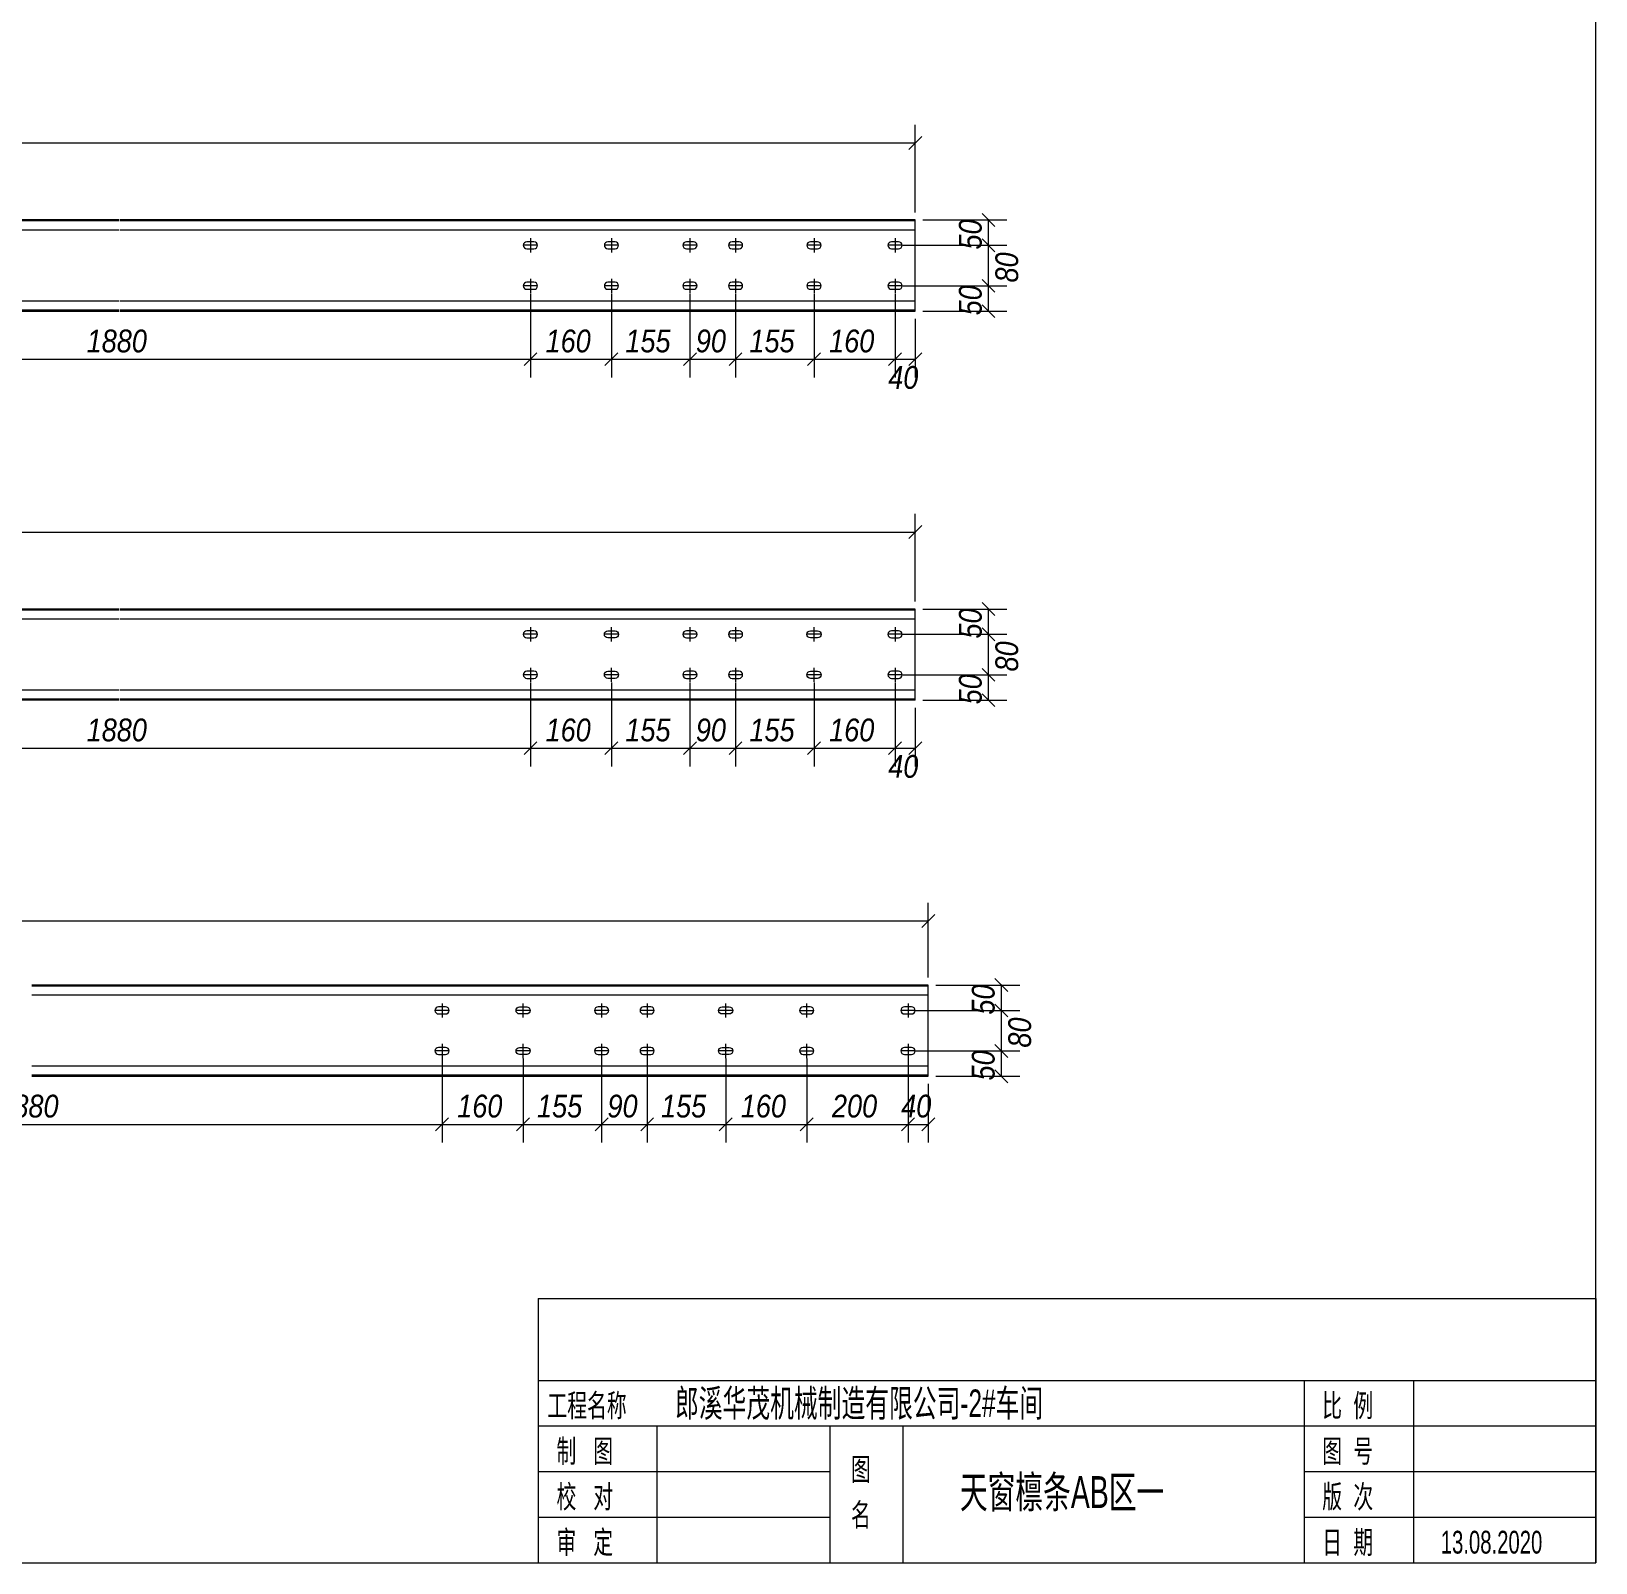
# Model space of a CAD drawing. Extents: x 857 to 4439, y -1249 to 4637.
# Drawn here: x 1241 to 1447, y 690.2 to 891.8 of the extents above; entities that cross this region are included whole.
import ezdxf

# ---------------------------------------------------------------- set-up
doc = ezdxf.new("R2010")
doc.units = 0
doc.header["$LTSCALE"] = 1000
doc.header["$MEASUREMENT"] = 0
doc.linetypes.add('XKITLINE00', pattern=[0])
doc.linetypes.add('XKITLINE02', pattern=[4, 2, -2])
for name, color, linetype, lineweight in [('Bolt', 7, 'Continuous', 0), ('DrawingSheet', 5, 'Continuous', 0), ('OtherObjectType', 1, 'Continuous', 0), ('Part', 2, 'Continuous', 0), ('Z-DIMENSIONS', 1, 'Continuous', 0)]:
    doc.layers.add(name, color=color, linetype=linetype, lineweight=lineweight)
doc.styles.add('Arial Italic', font='ariali.ttf')
doc.styles.add('宋体', font='arial.ttf')

# ---------------------------------------------------------------- blocks, each defined once
blk = doc.blocks.new('天窗檩条AB区一')
at = {"layer": 'Bolt', "color": 3, "linetype": 'XKITLINE00', "lineweight": 0}
for p, q in [((448.77, 179.37), (448.77, 177.5)), ((459.43, 179.37), (459.43, 177.5)), ((469.77, 179.37), (469.77, 177.5)), ((475.77, 179.37), (475.77, 177.5)), ((486.1, 179.37), (486.1, 177.5)), ((496.77, 179.37), (496.77, 177.5)), ((447.87, 178.61), (447.83, 178.44)), ((447.83, 178.44), (447.83, 178.44)), ((447.83, 178.44), (447.87, 178.26)), ((449.7, 178.44), (447.83, 178.44)), ((447.97, 178.77), (447.87, 178.61)), ((447.87, 178.26), (447.97, 178.11)), ((448.12, 178.87), (447.97, 178.77)), ((447.97, 178.11), (448.12, 178.01)), ((448.3, 178.9), (448.12, 178.87)), ((448.12, 178.01), (448.3, 177.97)), ((449.23, 178.9), (448.3, 178.9)), ((448.3, 177.97), (449.23, 177.97)), ((449.41, 178.87), (449.23, 178.9)), ((449.23, 177.97), (449.41, 178.01)), ((449.56, 178.77), (449.41, 178.87)), ((449.41, 178.01), (449.56, 178.11)), ((449.66, 178.61), (449.56, 178.77)), ((449.56, 178.11), (449.66, 178.26)), ((449.7, 178.44), (449.66, 178.61)), ((449.66, 178.26), (449.7, 178.44)), ((449.7, 178.44), (449.7, 178.44)), ((458.53, 178.61), (458.5, 178.44)), ((458.5, 178.44), (458.5, 178.44)), ((458.5, 178.44), (458.53, 178.26)), ((460.37, 178.44), (458.5, 178.44)), ((458.64, 178.77), (458.53, 178.61)), ((458.53, 178.26), (458.64, 178.11)), ((458.79, 178.87), (458.64, 178.77)), ((458.64, 178.11), (458.79, 178.01)), ((458.97, 178.9), (458.79, 178.87)), ((458.79, 178.01), (458.97, 177.97)), ((459.9, 178.9), (458.97, 178.9)), ((458.97, 177.97), (459.9, 177.97)), ((460.08, 178.87), (459.9, 178.9)), ((459.9, 177.97), (460.08, 178.01)), ((460.23, 178.77), (460.08, 178.87)), ((460.08, 178.01), (460.23, 178.11)), ((460.33, 178.61), (460.23, 178.77)), ((460.23, 178.11), (460.33, 178.26)), ((460.37, 178.44), (460.33, 178.61)), ((460.33, 178.26), (460.37, 178.44)), ((460.37, 178.44), (460.37, 178.44)), ((468.87, 178.61), (468.83, 178.44)), ((468.83, 178.44), (468.83, 178.44)), ((468.83, 178.44), (468.87, 178.26)), ((470.7, 178.44), (468.83, 178.44)), ((468.97, 178.77), (468.87, 178.61)), ((468.87, 178.26), (468.97, 178.11)), ((469.12, 178.87), (468.97, 178.77)), ((468.97, 178.11), (469.12, 178.01)), ((469.3, 178.9), (469.12, 178.87)), ((469.12, 178.01), (469.3, 177.97)), ((470.23, 178.9), (469.3, 178.9)), ((469.3, 177.97), (470.23, 177.97)), ((470.41, 178.87), (470.23, 178.9)), ((470.23, 177.97), (470.41, 178.01)), ((470.56, 178.77), (470.41, 178.87)), ((470.41, 178.01), (470.56, 178.11)), ((470.66, 178.61), (470.56, 178.77)), ((470.56, 178.11), (470.66, 178.26)), ((470.7, 178.44), (470.66, 178.61)), ((470.66, 178.26), (470.7, 178.44)), ((470.7, 178.44), (470.7, 178.44)), ((474.87, 178.61), (474.83, 178.44)), ((474.83, 178.44), (474.83, 178.44)), ((474.83, 178.44), (474.87, 178.26)), ((476.7, 178.44), (474.83, 178.44)), ((474.97, 178.77), (474.87, 178.61)), ((474.87, 178.26), (474.97, 178.11)), ((475.12, 178.87), (474.97, 178.77)), ((474.97, 178.11), (475.12, 178.01)), ((475.3, 178.9), (475.12, 178.87)), ((475.12, 178.01), (475.3, 177.97)), ((476.23, 178.9), (475.3, 178.9)), ((475.3, 177.97), (476.23, 177.97)), ((476.41, 178.87), (476.23, 178.9)), ((476.23, 177.97), (476.41, 178.01)), ((476.56, 178.77), (476.41, 178.87)), ((476.41, 178.01), (476.56, 178.11)), ((476.66, 178.61), (476.56, 178.77)), ((476.56, 178.11), (476.66, 178.26)), ((476.7, 178.44), (476.66, 178.61)), ((476.66, 178.26), (476.7, 178.44)), ((476.7, 178.44), (476.7, 178.44)), ((485.2, 178.61), (485.17, 178.44)), ((485.17, 178.44), (485.17, 178.44)), ((485.17, 178.44), (485.2, 178.26)), ((487.03, 178.44), (485.17, 178.44)), ((485.3, 178.77), (485.2, 178.61)), ((485.2, 178.26), (485.3, 178.11)), ((485.45, 178.87), (485.3, 178.77)), ((485.3, 178.11), (485.45, 178.01)), ((485.63, 178.9), (485.45, 178.87)), ((485.45, 178.01), (485.63, 177.97)), ((486.57, 178.9), (485.63, 178.9)), ((485.63, 177.97), (486.57, 177.97)), ((486.74, 178.87), (486.57, 178.9)), ((486.57, 177.97), (486.74, 178.01)), ((486.9, 178.77), (486.74, 178.87)), ((486.74, 178.01), (486.9, 178.11)), ((487, 178.61), (486.9, 178.77)), ((486.9, 178.11), (487, 178.26)), ((487.03, 178.44), (487, 178.61)), ((487, 178.26), (487.03, 178.44)), ((487.03, 178.44), (487.03, 178.44)), ((495.87, 178.61), (495.83, 178.44)), ((495.83, 178.44), (495.83, 178.44)), ((495.83, 178.44), (495.87, 178.26)), ((497.7, 178.44), (495.83, 178.44)), ((495.97, 178.77), (495.87, 178.61)), ((495.87, 178.26), (495.97, 178.11)), ((496.12, 178.87), (495.97, 178.77)), ((495.97, 178.11), (496.12, 178.01)), ((496.3, 178.9), (496.12, 178.87)), ((496.12, 178.01), (496.3, 177.97)), ((497.23, 178.9), (496.3, 178.9)), ((496.3, 177.97), (497.23, 177.97)), ((497.41, 178.87), (497.23, 178.9)), ((497.23, 177.97), (497.41, 178.01)), ((497.56, 178.77), (497.41, 178.87)), ((497.41, 178.01), (497.56, 178.11)), ((497.66, 178.61), (497.56, 178.77)), ((497.56, 178.11), (497.66, 178.26)), ((497.7, 178.44), (497.66, 178.61)), ((497.66, 178.26), (497.7, 178.44)), ((497.7, 178.44), (497.7, 178.44)), ((447.87, 173.28), (447.83, 173.1)), ((447.83, 173.1), (447.83, 173.1)), ((447.83, 173.1), (447.87, 172.92)), ((449.7, 173.1), (447.83, 173.1)), ((447.97, 173.43), (447.87, 173.28)), ((448.12, 173.53), (447.97, 173.43)), ((448.3, 173.57), (448.12, 173.53)), ((449.23, 173.57), (448.3, 173.57)), ((448.77, 174.04), (448.77, 172.17)), ((449.41, 173.53), (449.23, 173.57)), ((449.56, 173.43), (449.41, 173.53)), ((449.66, 173.28), (449.56, 173.43)), ((449.7, 173.1), (449.66, 173.28)), ((449.66, 172.92), (449.7, 173.1)), ((449.7, 173.1), (449.7, 173.1)), ((458.53, 173.28), (458.5, 173.1)), ((458.5, 173.1), (458.5, 173.1)), ((458.5, 173.1), (458.53, 172.92)), ((460.37, 173.1), (458.5, 173.1)), ((458.64, 173.43), (458.53, 173.28)), ((458.79, 173.53), (458.64, 173.43)), ((458.97, 173.57), (458.79, 173.53)), ((459.9, 173.57), (458.97, 173.57)), ((459.43, 174.04), (459.43, 172.17)), ((460.08, 173.53), (459.9, 173.57)), ((460.23, 173.43), (460.08, 173.53)), ((460.33, 173.28), (460.23, 173.43)), ((460.37, 173.1), (460.33, 173.28)), ((460.33, 172.92), (460.37, 173.1)), ((460.37, 173.1), (460.37, 173.1)), ((468.87, 173.28), (468.83, 173.1)), ((468.83, 173.1), (468.83, 173.1)), ((468.83, 173.1), (468.87, 172.92)), ((470.7, 173.1), (468.83, 173.1)), ((468.97, 173.43), (468.87, 173.28)), ((469.12, 173.53), (468.97, 173.43)), ((469.3, 173.57), (469.12, 173.53)), ((470.23, 173.57), (469.3, 173.57)), ((469.77, 174.04), (469.77, 172.17)), ((470.41, 173.53), (470.23, 173.57)), ((470.56, 173.43), (470.41, 173.53)), ((470.66, 173.28), (470.56, 173.43)), ((470.7, 173.1), (470.66, 173.28)), ((470.66, 172.92), (470.7, 173.1)), ((470.7, 173.1), (470.7, 173.1)), ((474.87, 173.28), (474.83, 173.1)), ((474.83, 173.1), (474.83, 173.1)), ((474.83, 173.1), (474.87, 172.92)), ((476.7, 173.1), (474.83, 173.1)), ((474.97, 173.43), (474.87, 173.28)), ((475.12, 173.53), (474.97, 173.43)), ((475.3, 173.57), (475.12, 173.53)), ((476.23, 173.57), (475.3, 173.57)), ((475.77, 174.04), (475.77, 172.17)), ((476.41, 173.53), (476.23, 173.57)), ((476.56, 173.43), (476.41, 173.53)), ((476.66, 173.28), (476.56, 173.43)), ((476.7, 173.1), (476.66, 173.28)), ((476.66, 172.92), (476.7, 173.1)), ((476.7, 173.1), (476.7, 173.1)), ((485.2, 173.28), (485.17, 173.1)), ((485.17, 173.1), (485.17, 173.1)), ((485.17, 173.1), (485.2, 172.92)), ((487.03, 173.1), (485.17, 173.1)), ((485.3, 173.43), (485.2, 173.28)), ((485.45, 173.53), (485.3, 173.43)), ((485.63, 173.57), (485.45, 173.53)), ((486.57, 173.57), (485.63, 173.57)), ((486.1, 174.04), (486.1, 172.17)), ((486.74, 173.53), (486.57, 173.57)), ((486.9, 173.43), (486.74, 173.53)), ((487, 173.28), (486.9, 173.43)), ((487.03, 173.1), (487, 173.28)), ((487, 172.92), (487.03, 173.1)), ((487.03, 173.1), (487.03, 173.1)), ((495.87, 173.28), (495.83, 173.1)), ((495.83, 173.1), (495.83, 173.1)), ((495.83, 173.1), (495.87, 172.92)), ((497.7, 173.1), (495.83, 173.1)), ((495.97, 173.43), (495.87, 173.28)), ((496.12, 173.53), (495.97, 173.43)), ((496.3, 173.57), (496.12, 173.53)), ((497.23, 173.57), (496.3, 173.57)), ((496.77, 174.04), (496.77, 172.17)), ((497.41, 173.53), (497.23, 173.57)), ((497.56, 173.43), (497.41, 173.53)), ((497.66, 173.28), (497.56, 173.43)), ((497.7, 173.1), (497.66, 173.28)), ((497.66, 172.92), (497.7, 173.1)), ((497.7, 173.1), (497.7, 173.1)), ((447.87, 172.92), (447.97, 172.77)), ((447.97, 172.77), (448.12, 172.67)), ((448.12, 172.67), (448.3, 172.64)), ((448.3, 172.64), (449.23, 172.64)), ((449.23, 172.64), (449.41, 172.67)), ((449.41, 172.67), (449.56, 172.77)), ((449.56, 172.77), (449.66, 172.92)), ((458.53, 172.92), (458.64, 172.77)), ((458.64, 172.77), (458.79, 172.67)), ((458.79, 172.67), (458.97, 172.64)), ((458.97, 172.64), (459.9, 172.64)), ((459.9, 172.64), (460.08, 172.67)), ((460.08, 172.67), (460.23, 172.77)), ((460.23, 172.77), (460.33, 172.92)), ((468.87, 172.92), (468.97, 172.77)), ((468.97, 172.77), (469.12, 172.67)), ((469.12, 172.67), (469.3, 172.64)), ((469.3, 172.64), (470.23, 172.64)), ((470.23, 172.64), (470.41, 172.67)), ((470.41, 172.67), (470.56, 172.77)), ((470.56, 172.77), (470.66, 172.92)), ((474.87, 172.92), (474.97, 172.77)), ((474.97, 172.77), (475.12, 172.67)), ((475.12, 172.67), (475.3, 172.64)), ((475.3, 172.64), (476.23, 172.64)), ((476.23, 172.64), (476.41, 172.67)), ((476.41, 172.67), (476.56, 172.77)), ((476.56, 172.77), (476.66, 172.92)), ((485.2, 172.92), (485.3, 172.77)), ((485.3, 172.77), (485.45, 172.67)), ((485.45, 172.67), (485.63, 172.64)), ((485.63, 172.64), (486.57, 172.64)), ((486.57, 172.64), (486.74, 172.67)), ((486.74, 172.67), (486.9, 172.77)), ((486.9, 172.77), (487, 172.92)), ((495.87, 172.92), (495.97, 172.77)), ((495.97, 172.77), (496.12, 172.67)), ((496.12, 172.67), (496.3, 172.64)), ((496.3, 172.64), (497.23, 172.64)), ((497.23, 172.64), (497.41, 172.67)), ((497.41, 172.67), (497.56, 172.77)), ((497.56, 172.77), (497.66, 172.92)), ((448.3, 127.69), (448.12, 127.65)), ((449.23, 127.69), (448.3, 127.69)), ((448.77, 128.15), (448.77, 126.29)), ((449.41, 127.65), (449.23, 127.69)), ((458.79, 127.65), (458.97, 127.69)), ((458.97, 127.69), (459.9, 127.69)), ((459.43, 126.29), (459.43, 128.15)), ((459.9, 127.69), (460.08, 127.65)), ((469.3, 127.69), (469.12, 127.65)), ((470.23, 127.69), (469.3, 127.69)), ((469.77, 128.15), (469.77, 126.29)), ((470.41, 127.65), (470.23, 127.69)), ((475.3, 127.69), (475.12, 127.65)), ((476.23, 127.69), (475.3, 127.69)), ((475.77, 128.15), (475.77, 126.29)), ((476.41, 127.65), (476.23, 127.69)), ((485.45, 127.65), (485.63, 127.69)), ((485.63, 127.69), (486.57, 127.69)), ((486.1, 126.29), (486.1, 128.15)), ((486.57, 127.69), (486.74, 127.65)), ((496.3, 127.69), (496.12, 127.65)), ((497.23, 127.69), (496.3, 127.69)), ((496.77, 128.15), (496.77, 126.29)), ((497.41, 127.65), (497.23, 127.69)), ((447.87, 127.4), (447.83, 127.22)), ((447.83, 127.22), (447.83, 127.22)), ((447.83, 127.22), (447.87, 127.04)), ((449.7, 127.22), (447.83, 127.22)), ((447.97, 127.55), (447.87, 127.4)), ((447.87, 127.04), (447.97, 126.89)), ((448.12, 127.65), (447.97, 127.55)), ((447.97, 126.89), (448.12, 126.79)), ((448.12, 126.79), (448.3, 126.75)), ((448.3, 126.75), (449.23, 126.75)), ((449.23, 126.75), (449.41, 126.79)), ((449.56, 127.55), (449.41, 127.65)), ((449.41, 126.79), (449.56, 126.89)), ((449.66, 127.4), (449.56, 127.55)), ((449.56, 126.89), (449.66, 127.04)), ((449.7, 127.22), (449.66, 127.4)), ((449.66, 127.04), (449.7, 127.22)), ((449.7, 127.22), (449.7, 127.22)), ((458.5, 127.22), (458.53, 127.4)), ((458.53, 127.04), (458.5, 127.22)), ((458.5, 127.22), (458.5, 127.22)), ((460.37, 127.22), (458.5, 127.22)), ((458.53, 127.4), (458.64, 127.55)), ((458.64, 126.89), (458.53, 127.04)), ((458.64, 127.55), (458.79, 127.65)), ((458.79, 126.79), (458.64, 126.89)), ((458.97, 126.75), (458.79, 126.79)), ((459.9, 126.75), (458.97, 126.75)), ((460.08, 126.79), (459.9, 126.75)), ((460.08, 127.65), (460.23, 127.55)), ((460.23, 126.89), (460.08, 126.79)), ((460.23, 127.55), (460.33, 127.4)), ((460.33, 127.04), (460.23, 126.89)), ((460.33, 127.4), (460.37, 127.22)), ((460.37, 127.22), (460.33, 127.04)), ((460.37, 127.22), (460.37, 127.22)), ((468.87, 127.4), (468.83, 127.22)), ((468.83, 127.22), (468.83, 127.22)), ((468.83, 127.22), (468.87, 127.04)), ((470.7, 127.22), (468.83, 127.22)), ((468.97, 127.55), (468.87, 127.4)), ((468.87, 127.04), (468.97, 126.89)), ((469.12, 127.65), (468.97, 127.55)), ((468.97, 126.89), (469.12, 126.79)), ((469.12, 126.79), (469.3, 126.75)), ((469.3, 126.75), (470.23, 126.75)), ((470.23, 126.75), (470.41, 126.79)), ((470.56, 127.55), (470.41, 127.65)), ((470.41, 126.79), (470.56, 126.89)), ((470.66, 127.4), (470.56, 127.55)), ((470.56, 126.89), (470.66, 127.04)), ((470.7, 127.22), (470.66, 127.4)), ((470.66, 127.04), (470.7, 127.22)), ((470.7, 127.22), (470.7, 127.22)), ((474.87, 127.4), (474.83, 127.22)), ((474.83, 127.22), (474.83, 127.22)), ((474.83, 127.22), (474.87, 127.04)), ((476.7, 127.22), (474.83, 127.22)), ((474.97, 127.55), (474.87, 127.4)), ((474.87, 127.04), (474.97, 126.89)), ((475.12, 127.65), (474.97, 127.55)), ((474.97, 126.89), (475.12, 126.79)), ((475.12, 126.79), (475.3, 126.75)), ((475.3, 126.75), (476.23, 126.75)), ((476.23, 126.75), (476.41, 126.79)), ((476.56, 127.55), (476.41, 127.65)), ((476.41, 126.79), (476.56, 126.89)), ((476.66, 127.4), (476.56, 127.55)), ((476.56, 126.89), (476.66, 127.04)), ((476.7, 127.22), (476.66, 127.4)), ((476.66, 127.04), (476.7, 127.22)), ((476.7, 127.22), (476.7, 127.22)), ((485.17, 127.22), (485.2, 127.4)), ((485.2, 127.04), (485.17, 127.22)), ((485.17, 127.22), (485.17, 127.22)), ((487.03, 127.22), (485.17, 127.22)), ((485.2, 127.4), (485.3, 127.55)), ((485.3, 126.89), (485.2, 127.04)), ((485.3, 127.55), (485.45, 127.65)), ((485.45, 126.79), (485.3, 126.89)), ((485.63, 126.75), (485.45, 126.79)), ((486.57, 126.75), (485.63, 126.75)), ((486.74, 126.79), (486.57, 126.75)), ((486.74, 127.65), (486.9, 127.55)), ((486.9, 126.89), (486.74, 126.79)), ((486.9, 127.55), (487, 127.4)), ((487, 127.04), (486.9, 126.89)), ((487, 127.4), (487.03, 127.22)), ((487.03, 127.22), (487, 127.04)), ((487.03, 127.22), (487.03, 127.22)), ((495.87, 127.4), (495.83, 127.22)), ((495.83, 127.22), (495.83, 127.22)), ((495.83, 127.22), (495.87, 127.04)), ((497.7, 127.22), (495.83, 127.22)), ((495.97, 127.55), (495.87, 127.4)), ((495.87, 127.04), (495.97, 126.89)), ((496.12, 127.65), (495.97, 127.55)), ((495.97, 126.89), (496.12, 126.79)), ((496.12, 126.79), (496.3, 126.75)), ((496.3, 126.75), (497.23, 126.75)), ((497.23, 126.75), (497.41, 126.79)), ((497.56, 127.55), (497.41, 127.65)), ((497.41, 126.79), (497.56, 126.89)), ((497.66, 127.4), (497.56, 127.55)), ((497.56, 126.89), (497.66, 127.04)), ((497.7, 127.22), (497.66, 127.4)), ((497.66, 127.04), (497.7, 127.22)), ((497.7, 127.22), (497.7, 127.22)), ((447.87, 122.07), (447.83, 121.89)), ((447.83, 121.89), (447.83, 121.89)), ((447.83, 121.89), (447.87, 121.71)), ((449.7, 121.89), (447.83, 121.89)), ((447.97, 122.22), (447.87, 122.07)), ((447.87, 121.71), (447.97, 121.56)), ((448.12, 122.32), (447.97, 122.22)), ((447.97, 121.56), (448.12, 121.46)), ((448.3, 122.35), (448.12, 122.32)), ((449.23, 122.35), (448.3, 122.35)), ((448.77, 122.82), (448.77, 120.95)), ((449.41, 122.32), (449.23, 122.35)), ((449.56, 122.22), (449.41, 122.32)), ((449.41, 121.46), (449.56, 121.56)), ((449.66, 122.07), (449.56, 122.22)), ((449.56, 121.56), (449.66, 121.71)), ((449.7, 121.89), (449.66, 122.07)), ((449.66, 121.71), (449.7, 121.89)), ((449.7, 121.89), (449.7, 121.89)), ((458.5, 121.89), (458.53, 122.07)), ((458.53, 121.71), (458.5, 121.89)), ((458.5, 121.89), (458.5, 121.89)), ((460.37, 121.89), (458.5, 121.89)), ((458.53, 122.07), (458.64, 122.22)), ((458.64, 121.56), (458.53, 121.71)), ((458.64, 122.22), (458.79, 122.32)), ((458.79, 121.46), (458.64, 121.56)), ((458.79, 122.32), (458.97, 122.35)), ((458.97, 122.35), (459.9, 122.35)), ((459.43, 120.95), (459.43, 122.82)), ((459.9, 122.35), (460.08, 122.32)), ((460.08, 122.32), (460.23, 122.22)), ((460.23, 121.56), (460.08, 121.46)), ((460.23, 122.22), (460.33, 122.07)), ((460.33, 121.71), (460.23, 121.56)), ((460.33, 122.07), (460.37, 121.89)), ((460.37, 121.89), (460.33, 121.71)), ((460.37, 121.89), (460.37, 121.89)), ((468.87, 122.07), (468.83, 121.89)), ((468.83, 121.89), (468.83, 121.89)), ((468.83, 121.89), (468.87, 121.71)), ((470.7, 121.89), (468.83, 121.89)), ((468.97, 122.22), (468.87, 122.07)), ((468.87, 121.71), (468.97, 121.56)), ((469.12, 122.32), (468.97, 122.22)), ((468.97, 121.56), (469.12, 121.46)), ((469.3, 122.35), (469.12, 122.32)), ((470.23, 122.35), (469.3, 122.35)), ((469.77, 122.82), (469.77, 120.95)), ((470.41, 122.32), (470.23, 122.35)), ((470.56, 122.22), (470.41, 122.32)), ((470.41, 121.46), (470.56, 121.56)), ((470.66, 122.07), (470.56, 122.22)), ((470.56, 121.56), (470.66, 121.71)), ((470.7, 121.89), (470.66, 122.07)), ((470.66, 121.71), (470.7, 121.89)), ((470.7, 121.89), (470.7, 121.89)), ((474.87, 122.07), (474.83, 121.89)), ((474.83, 121.89), (474.83, 121.89)), ((474.83, 121.89), (474.87, 121.71)), ((476.7, 121.89), (474.83, 121.89)), ((474.97, 122.22), (474.87, 122.07)), ((474.87, 121.71), (474.97, 121.56)), ((475.12, 122.32), (474.97, 122.22)), ((474.97, 121.56), (475.12, 121.46)), ((475.3, 122.35), (475.12, 122.32)), ((476.23, 122.35), (475.3, 122.35)), ((475.77, 122.82), (475.77, 120.95)), ((476.41, 122.32), (476.23, 122.35)), ((476.56, 122.22), (476.41, 122.32)), ((476.41, 121.46), (476.56, 121.56)), ((476.66, 122.07), (476.56, 122.22)), ((476.56, 121.56), (476.66, 121.71)), ((476.7, 121.89), (476.66, 122.07)), ((476.66, 121.71), (476.7, 121.89)), ((476.7, 121.89), (476.7, 121.89)), ((485.17, 121.89), (485.2, 122.07)), ((485.2, 121.71), (485.17, 121.89)), ((485.17, 121.89), (485.17, 121.89)), ((487.03, 121.89), (485.17, 121.89)), ((485.2, 122.07), (485.3, 122.22)), ((485.3, 121.56), (485.2, 121.71)), ((485.3, 122.22), (485.45, 122.32)), ((485.45, 121.46), (485.3, 121.56)), ((485.45, 122.32), (485.63, 122.35)), ((485.63, 122.35), (486.57, 122.35)), ((486.1, 120.95), (486.1, 122.82)), ((486.57, 122.35), (486.74, 122.32)), ((486.74, 122.32), (486.9, 122.22)), ((486.9, 121.56), (486.74, 121.46)), ((486.9, 122.22), (487, 122.07)), ((487, 121.71), (486.9, 121.56)), ((487, 122.07), (487.03, 121.89)), ((487.03, 121.89), (487, 121.71)), ((487.03, 121.89), (487.03, 121.89)), ((495.87, 122.07), (495.83, 121.89)), ((495.83, 121.89), (495.83, 121.89)), ((495.83, 121.89), (495.87, 121.71)), ((497.7, 121.89), (495.83, 121.89)), ((495.97, 122.22), (495.87, 122.07)), ((495.87, 121.71), (495.97, 121.56)), ((496.12, 122.32), (495.97, 122.22)), ((495.97, 121.56), (496.12, 121.46)), ((496.3, 122.35), (496.12, 122.32)), ((497.23, 122.35), (496.3, 122.35)), ((496.77, 122.82), (496.77, 120.95)), ((497.41, 122.32), (497.23, 122.35)), ((497.56, 122.22), (497.41, 122.32)), ((497.41, 121.46), (497.56, 121.56)), ((497.66, 122.07), (497.56, 122.22)), ((497.56, 121.56), (497.66, 121.71)), ((497.7, 121.89), (497.66, 122.07)), ((497.66, 121.71), (497.7, 121.89)), ((497.7, 121.89), (497.7, 121.89)), ((448.12, 121.46), (448.3, 121.42)), ((448.3, 121.42), (449.23, 121.42)), ((449.23, 121.42), (449.41, 121.46)), ((458.97, 121.42), (458.79, 121.46)), ((459.9, 121.42), (458.97, 121.42)), ((460.08, 121.46), (459.9, 121.42)), ((469.12, 121.46), (469.3, 121.42)), ((469.3, 121.42), (470.23, 121.42)), ((470.23, 121.42), (470.41, 121.46)), ((475.12, 121.46), (475.3, 121.42)), ((475.3, 121.42), (476.23, 121.42)), ((476.23, 121.42), (476.41, 121.46)), ((485.63, 121.42), (485.45, 121.46)), ((486.57, 121.42), (485.63, 121.42)), ((486.74, 121.46), (486.57, 121.42)), ((496.12, 121.46), (496.3, 121.42)), ((496.3, 121.42), (497.23, 121.42)), ((497.23, 121.42), (497.41, 121.46)), ((437.13, 78.64), (437.13, 76.77)), ((447.8, 76.77), (447.8, 78.64)), ((458.13, 78.64), (458.13, 76.77)), ((464.13, 78.64), (464.13, 76.77)), ((474.47, 76.77), (474.47, 78.64)), ((485.13, 76.77), (485.13, 78.64)), ((498.47, 78.64), (498.47, 76.77)), ((436.23, 77.88), (436.2, 77.7)), ((436.2, 77.7), (436.2, 77.7)), ((436.2, 77.7), (436.23, 77.53)), ((438.07, 77.7), (436.2, 77.7)), ((436.34, 78.03), (436.23, 77.88)), ((436.23, 77.53), (436.34, 77.37)), ((436.49, 78.13), (436.34, 78.03)), ((436.34, 77.37), (436.49, 77.27)), ((436.67, 78.17), (436.49, 78.13)), ((436.49, 77.27), (436.67, 77.24)), ((437.6, 78.17), (436.67, 78.17)), ((436.67, 77.24), (437.6, 77.24)), ((437.78, 78.13), (437.6, 78.17)), ((437.6, 77.24), (437.78, 77.27)), ((437.93, 78.03), (437.78, 78.13)), ((437.78, 77.27), (437.93, 77.37)), ((438.03, 77.88), (437.93, 78.03)), ((437.93, 77.37), (438.03, 77.53)), ((438.07, 77.7), (438.03, 77.88)), ((438.03, 77.53), (438.07, 77.7)), ((438.07, 77.7), (438.07, 77.7)), ((446.87, 77.7), (446.9, 77.88)), ((446.9, 77.53), (446.87, 77.7)), ((446.87, 77.7), (446.87, 77.7)), ((448.73, 77.7), (446.87, 77.7)), ((446.9, 77.88), (447, 78.03)), ((447, 77.37), (446.9, 77.53)), ((447, 78.03), (447.15, 78.13)), ((447.15, 77.27), (447, 77.37)), ((447.15, 78.13), (447.33, 78.17)), ((447.33, 77.24), (447.15, 77.27)), ((447.33, 78.17), (448.27, 78.17)), ((448.27, 77.24), (447.33, 77.24)), ((448.27, 78.17), (448.44, 78.13)), ((448.44, 77.27), (448.27, 77.24)), ((448.44, 78.13), (448.6, 78.03)), ((448.6, 77.37), (448.44, 77.27)), ((448.6, 78.03), (448.7, 77.88)), ((448.7, 77.53), (448.6, 77.37)), ((448.7, 77.88), (448.73, 77.7)), ((448.73, 77.7), (448.7, 77.53)), ((448.73, 77.7), (448.73, 77.7)), ((457.23, 77.88), (457.2, 77.7)), ((457.2, 77.7), (457.2, 77.7)), ((457.2, 77.7), (457.23, 77.53)), ((459.07, 77.7), (457.2, 77.7)), ((457.34, 78.03), (457.23, 77.88)), ((457.23, 77.53), (457.34, 77.37)), ((457.49, 78.13), (457.34, 78.03)), ((457.34, 77.37), (457.49, 77.27)), ((457.67, 78.17), (457.49, 78.13)), ((457.49, 77.27), (457.67, 77.24)), ((458.6, 78.17), (457.67, 78.17)), ((457.67, 77.24), (458.6, 77.24)), ((458.78, 78.13), (458.6, 78.17)), ((458.6, 77.24), (458.78, 77.27)), ((458.93, 78.03), (458.78, 78.13)), ((458.78, 77.27), (458.93, 77.37)), ((459.03, 77.88), (458.93, 78.03)), ((458.93, 77.37), (459.03, 77.53)), ((459.07, 77.7), (459.03, 77.88)), ((459.03, 77.53), (459.07, 77.7)), ((459.07, 77.7), (459.07, 77.7)), ((463.23, 77.88), (463.2, 77.7)), ((463.2, 77.7), (463.2, 77.7)), ((463.2, 77.7), (463.23, 77.53)), ((465.07, 77.7), (463.2, 77.7)), ((463.34, 78.03), (463.23, 77.88)), ((463.23, 77.53), (463.34, 77.37)), ((463.49, 78.13), (463.34, 78.03)), ((463.34, 77.37), (463.49, 77.27)), ((463.67, 78.17), (463.49, 78.13)), ((463.49, 77.27), (463.67, 77.24)), ((464.6, 78.17), (463.67, 78.17)), ((463.67, 77.24), (464.6, 77.24)), ((464.78, 78.13), (464.6, 78.17)), ((464.6, 77.24), (464.78, 77.27)), ((464.93, 78.03), (464.78, 78.13)), ((464.78, 77.27), (464.93, 77.37)), ((465.03, 77.88), (464.93, 78.03)), ((464.93, 77.37), (465.03, 77.53)), ((465.07, 77.7), (465.03, 77.88)), ((465.03, 77.53), (465.07, 77.7)), ((465.07, 77.7), (465.07, 77.7)), ((473.53, 77.7), (473.57, 77.88)), ((473.57, 77.53), (473.53, 77.7)), ((473.53, 77.7), (473.53, 77.7)), ((475.4, 77.7), (473.53, 77.7)), ((473.57, 77.88), (473.67, 78.03)), ((473.67, 77.37), (473.57, 77.53)), ((473.67, 78.03), (473.82, 78.13)), ((473.82, 77.27), (473.67, 77.37)), ((473.82, 78.13), (474, 78.17)), ((474, 77.24), (473.82, 77.27)), ((474, 78.17), (474.93, 78.17)), ((474.93, 77.24), (474, 77.24)), ((474.93, 78.17), (475.11, 78.13)), ((475.11, 77.27), (474.93, 77.24)), ((475.11, 78.13), (475.26, 78.03)), ((475.26, 77.37), (475.11, 77.27)), ((475.26, 78.03), (475.36, 77.88)), ((475.36, 77.53), (475.26, 77.37)), ((475.36, 77.88), (475.4, 77.7)), ((475.4, 77.7), (475.36, 77.53)), ((475.4, 77.7), (475.4, 77.7)), ((484.23, 77.88), (484.2, 77.7)), ((484.2, 77.7), (484.2, 77.7)), ((484.2, 77.7), (484.23, 77.53)), ((484.2, 77.7), (486.07, 77.7)), ((484.34, 78.03), (484.23, 77.88)), ((484.23, 77.53), (484.34, 77.37)), ((484.49, 78.13), (484.34, 78.03)), ((484.34, 77.37), (484.49, 77.27)), ((484.67, 78.17), (484.49, 78.13)), ((484.49, 77.27), (484.67, 77.24)), ((485.6, 78.17), (484.67, 78.17)), ((484.67, 77.24), (485.6, 77.24)), ((485.78, 78.13), (485.6, 78.17)), ((485.6, 77.24), (485.78, 77.27)), ((485.93, 78.03), (485.78, 78.13)), ((485.78, 77.27), (485.93, 77.37)), ((486.03, 77.88), (485.93, 78.03)), ((485.93, 77.37), (486.03, 77.53)), ((486.07, 77.7), (486.03, 77.88)), ((486.03, 77.53), (486.07, 77.7)), ((486.07, 77.7), (486.07, 77.7)), ((497.57, 77.88), (497.53, 77.7)), ((497.53, 77.7), (497.53, 77.7)), ((497.53, 77.7), (497.57, 77.53)), ((499.4, 77.7), (497.53, 77.7)), ((497.67, 78.03), (497.57, 77.88)), ((497.57, 77.53), (497.67, 77.37)), ((497.82, 78.13), (497.67, 78.03)), ((497.67, 77.37), (497.82, 77.27)), ((498, 78.17), (497.82, 78.13)), ((497.82, 77.27), (498, 77.24)), ((498.93, 78.17), (498, 78.17)), ((498, 77.24), (498.93, 77.24)), ((499.11, 78.13), (498.93, 78.17)), ((498.93, 77.24), (499.11, 77.27)), ((499.26, 78.03), (499.11, 78.13)), ((499.11, 77.27), (499.26, 77.37)), ((499.36, 77.88), (499.26, 78.03)), ((499.26, 77.37), (499.36, 77.53)), ((499.4, 77.7), (499.36, 77.88)), ((499.36, 77.53), (499.4, 77.7)), ((499.4, 77.7), (499.4, 77.7)), ((436.23, 72.55), (436.2, 72.37)), ((436.2, 72.37), (436.2, 72.37)), ((436.2, 72.37), (436.23, 72.19)), ((438.07, 72.37), (436.2, 72.37)), ((436.34, 72.7), (436.23, 72.55)), ((436.23, 72.19), (436.34, 72.04)), ((436.49, 72.8), (436.34, 72.7)), ((436.67, 72.84), (436.49, 72.8)), ((437.6, 72.84), (436.67, 72.84)), ((437.13, 73.3), (437.13, 71.44)), ((437.78, 72.8), (437.6, 72.84)), ((437.93, 72.7), (437.78, 72.8)), ((438.03, 72.55), (437.93, 72.7)), ((437.93, 72.04), (438.03, 72.19)), ((438.07, 72.37), (438.03, 72.55)), ((438.03, 72.19), (438.07, 72.37)), ((438.07, 72.37), (438.07, 72.37)), ((446.87, 72.37), (446.9, 72.55)), ((446.9, 72.19), (446.87, 72.37)), ((446.87, 72.37), (446.87, 72.37)), ((448.73, 72.37), (446.87, 72.37)), ((446.9, 72.55), (447, 72.7)), ((447, 72.04), (446.9, 72.19)), ((447, 72.7), (447.15, 72.8)), ((447.15, 72.8), (447.33, 72.84)), ((447.33, 72.84), (448.27, 72.84)), ((447.8, 71.44), (447.8, 73.3)), ((448.27, 72.84), (448.44, 72.8)), ((448.44, 72.8), (448.6, 72.7)), ((448.6, 72.7), (448.7, 72.55)), ((448.7, 72.19), (448.6, 72.04)), ((448.7, 72.55), (448.73, 72.37)), ((448.73, 72.37), (448.7, 72.19)), ((448.73, 72.37), (448.73, 72.37)), ((457.23, 72.55), (457.2, 72.37)), ((457.2, 72.37), (457.2, 72.37)), ((457.2, 72.37), (457.23, 72.19)), ((459.07, 72.37), (457.2, 72.37)), ((457.34, 72.7), (457.23, 72.55)), ((457.23, 72.19), (457.34, 72.04)), ((457.49, 72.8), (457.34, 72.7)), ((457.67, 72.84), (457.49, 72.8)), ((458.6, 72.84), (457.67, 72.84)), ((458.13, 73.3), (458.13, 71.44)), ((458.78, 72.8), (458.6, 72.84)), ((458.93, 72.7), (458.78, 72.8)), ((459.03, 72.55), (458.93, 72.7)), ((458.93, 72.04), (459.03, 72.19)), ((459.07, 72.37), (459.03, 72.55)), ((459.03, 72.19), (459.07, 72.37)), ((459.07, 72.37), (459.07, 72.37)), ((463.23, 72.55), (463.2, 72.37)), ((463.2, 72.37), (463.2, 72.37)), ((463.2, 72.37), (463.23, 72.19)), ((465.07, 72.37), (463.2, 72.37)), ((463.34, 72.7), (463.23, 72.55)), ((463.23, 72.19), (463.34, 72.04)), ((463.49, 72.8), (463.34, 72.7)), ((463.67, 72.84), (463.49, 72.8)), ((464.6, 72.84), (463.67, 72.84)), ((464.13, 73.3), (464.13, 71.44)), ((464.78, 72.8), (464.6, 72.84)), ((464.93, 72.7), (464.78, 72.8)), ((465.03, 72.55), (464.93, 72.7)), ((464.93, 72.04), (465.03, 72.19)), ((465.07, 72.37), (465.03, 72.55)), ((465.03, 72.19), (465.07, 72.37)), ((465.07, 72.37), (465.07, 72.37)), ((473.53, 72.37), (473.57, 72.55)), ((473.57, 72.19), (473.53, 72.37)), ((473.53, 72.37), (473.53, 72.37)), ((475.4, 72.37), (473.53, 72.37)), ((473.57, 72.55), (473.67, 72.7)), ((473.67, 72.04), (473.57, 72.19)), ((473.67, 72.7), (473.82, 72.8)), ((473.82, 72.8), (474, 72.84)), ((474, 72.84), (474.93, 72.84)), ((474.47, 71.44), (474.47, 73.3)), ((474.93, 72.84), (475.11, 72.8)), ((475.11, 72.8), (475.26, 72.7)), ((475.26, 72.7), (475.36, 72.55)), ((475.36, 72.19), (475.26, 72.04)), ((475.36, 72.55), (475.4, 72.37)), ((475.4, 72.37), (475.36, 72.19)), ((475.4, 72.37), (475.4, 72.37)), ((484.23, 72.55), (484.2, 72.37)), ((484.2, 72.37), (484.2, 72.37)), ((484.2, 72.37), (484.23, 72.19)), ((484.2, 72.37), (486.07, 72.37)), ((484.34, 72.7), (484.23, 72.55)), ((484.23, 72.19), (484.34, 72.04)), ((484.49, 72.8), (484.34, 72.7)), ((484.67, 72.84), (484.49, 72.8)), ((485.6, 72.84), (484.67, 72.84)), ((485.13, 71.44), (485.13, 73.3)), ((485.78, 72.8), (485.6, 72.84)), ((485.93, 72.7), (485.78, 72.8)), ((486.03, 72.55), (485.93, 72.7)), ((485.93, 72.04), (486.03, 72.19)), ((486.07, 72.37), (486.03, 72.55)), ((486.03, 72.19), (486.07, 72.37)), ((486.07, 72.37), (486.07, 72.37)), ((497.57, 72.55), (497.53, 72.37)), ((497.53, 72.37), (497.53, 72.37)), ((497.53, 72.37), (497.57, 72.19)), ((499.4, 72.37), (497.53, 72.37)), ((497.67, 72.7), (497.57, 72.55)), ((497.57, 72.19), (497.67, 72.04)), ((497.82, 72.8), (497.67, 72.7)), ((498, 72.84), (497.82, 72.8)), ((498.93, 72.84), (498, 72.84)), ((498.47, 73.3), (498.47, 71.44)), ((499.11, 72.8), (498.93, 72.84)), ((499.26, 72.7), (499.11, 72.8)), ((499.36, 72.55), (499.26, 72.7)), ((499.26, 72.04), (499.36, 72.19)), ((499.4, 72.37), (499.36, 72.55)), ((499.36, 72.19), (499.4, 72.37)), ((499.4, 72.37), (499.4, 72.37)), ((436.34, 72.04), (436.49, 71.94)), ((436.49, 71.94), (436.67, 71.9)), ((436.67, 71.9), (437.6, 71.9)), ((437.6, 71.9), (437.78, 71.94)), ((437.78, 71.94), (437.93, 72.04)), ((447.15, 71.94), (447, 72.04)), ((447.33, 71.9), (447.15, 71.94)), ((448.27, 71.9), (447.33, 71.9)), ((448.44, 71.94), (448.27, 71.9)), ((448.6, 72.04), (448.44, 71.94)), ((457.34, 72.04), (457.49, 71.94)), ((457.49, 71.94), (457.67, 71.9)), ((457.67, 71.9), (458.6, 71.9)), ((458.6, 71.9), (458.78, 71.94)), ((458.78, 71.94), (458.93, 72.04)), ((463.34, 72.04), (463.49, 71.94)), ((463.49, 71.94), (463.67, 71.9)), ((463.67, 71.9), (464.6, 71.9)), ((464.6, 71.9), (464.78, 71.94)), ((464.78, 71.94), (464.93, 72.04)), ((473.82, 71.94), (473.67, 72.04)), ((474, 71.9), (473.82, 71.94)), ((474.93, 71.9), (474, 71.9)), ((475.11, 71.94), (474.93, 71.9)), ((475.26, 72.04), (475.11, 71.94)), ((484.34, 72.04), (484.49, 71.94)), ((484.49, 71.94), (484.67, 71.9)), ((484.67, 71.9), (485.6, 71.9)), ((485.6, 71.9), (485.78, 71.94)), ((485.78, 71.94), (485.93, 72.04)), ((497.67, 72.04), (497.82, 71.94)), ((497.82, 71.94), (498, 71.9)), ((498, 71.9), (498.93, 71.9)), ((498.93, 71.9), (499.11, 71.94)), ((499.11, 71.94), (499.26, 72.04))]:
    blk.add_line(p, q, dxfattribs=at)
at = {"layer": 'DrawingSheet', "color": 5, "linetype": 'XKITLINE00', "lineweight": 0}
for p, q in [((589, 5), (589, 415)), ((5, 5), (589, 5))]:
    blk.add_line(p, q, dxfattribs=at)
at = {"layer": 'OtherObjectType', "color": 2, "linetype": 'XKITLINE00', "lineweight": 0}
for p, q in [((449.8, 39.8), (589, 39.8)), ((449.8, 39.8), (449.8, 5)), ((589, 39.8), (589, 5)), ((449.8, 5), (589, 5))]:
    blk.add_line(p, q, dxfattribs=at)
at = {"layer": 'OtherObjectType', "color": 3, "linetype": 'XKITLINE00', "lineweight": 0}
for p, q in [((449.8, 29), (589, 29)), ((550.6, 29), (550.6, 5)), ((565, 29), (565, 5)), ((449.8, 23), (589, 23)), ((465.4, 23), (465.4, 5)), ((488.2, 23), (488.2, 5)), ((497.8, 23), (497.8, 5)), ((449.8, 17), (488.2, 17)), ((550.6, 17), (589, 17)), ((449.8, 11), (488.2, 11)), ((550.6, 11), (589, 11))]:
    blk.add_line(p, q, dxfattribs=at)
at = {"layer": 'Part', "color": 2, "linetype": 'XKITLINE00', "lineweight": 0}
for p, q in [((394.64, 181.77), (279.04, 181.77)), ((499.43, 181.77), (394.74, 181.77)), ((499.43, 169.77), (499.43, 181.77)), ((394.64, 171.1), (279.04, 171.1)), ((499.43, 171.1), (394.74, 171.1)), ((279.04, 169.77), (394.64, 169.77)), ((394.74, 169.77), (499.43, 169.77)), ((394.64, 130.55), (279.04, 130.55)), ((499.43, 130.55), (394.74, 130.55)), ((499.43, 118.55), (499.43, 130.55)), ((394.64, 119.89), (279.04, 119.89)), ((499.43, 119.89), (394.74, 119.89)), ((394.64, 118.55), (279.04, 118.55)), ((499.43, 118.55), (394.74, 118.55)), ((501.13, 81.04), (383.11, 81.04)), ((501.13, 69.04), (501.13, 81.04)), ((501.13, 70.37), (383.11, 70.37)), ((383.11, 69.04), (501.13, 69.04))]:
    blk.add_line(p, q, dxfattribs=at)
at = {"layer": 'Part', "color": 7, "linetype": 'XKITLINE02', "lineweight": 0}
for p, q in [((394.64, 181.64), (279.04, 181.64)), ((499.43, 181.64), (394.74, 181.64)), ((394.64, 180.44), (279.04, 180.44)), ((499.43, 180.44), (394.74, 180.44)), ((394.64, 169.9), (279.04, 169.9)), ((499.43, 169.9), (394.74, 169.9)), ((394.64, 130.42), (279.04, 130.42)), ((499.43, 130.42), (394.74, 130.42)), ((394.64, 129.22), (279.04, 129.22)), ((499.43, 129.22), (394.74, 129.22)), ((394.64, 118.69), (279.04, 118.69)), ((499.43, 118.69), (394.74, 118.69)), ((501.13, 80.9), (383.11, 80.9)), ((501.13, 79.7), (383.11, 79.7)), ((501.13, 69.17), (383.11, 69.17))]:
    blk.add_line(p, q, dxfattribs=at)
at = {"layer": 'Z-DIMENSIONS', "color": 4, "linetype": 'XKITLINE00', "lineweight": 0}
for p, q in [((499.43, 182.77), (499.43, 194.31)), ((58.55, 191.91), (499.43, 191.91)), ((500.28, 192.76), (498.58, 191.06)), ((500.43, 181.77), (511.47, 181.77)), ((508.22, 182.62), (509.92, 180.92)), ((509.07, 178.44), (509.07, 181.77)), ((508.22, 179.28), (509.92, 177.59)), ((508.22, 179.28), (509.92, 177.59)), ((497.77, 178.44), (511.47, 178.44)), ((497.77, 178.44), (511.47, 178.44)), ((509.07, 173.1), (509.07, 178.44)), ((497.77, 173.1), (511.47, 173.1)), ((497.77, 173.1), (511.47, 173.1)), ((508.22, 173.95), (509.92, 172.25)), ((508.22, 173.95), (509.92, 172.25)), ((509.07, 169.77), (509.07, 173.1)), ((448.77, 172.1), (448.77, 161.04)), ((448.77, 172.1), (448.77, 161.04)), ((459.43, 172.1), (459.43, 161.04)), ((459.43, 172.1), (459.43, 161.04)), ((469.77, 172.1), (469.77, 161.04)), ((469.77, 172.1), (469.77, 161.04)), ((475.77, 172.1), (475.77, 161.04)), ((475.77, 172.1), (475.77, 161.04)), ((486.1, 172.1), (486.1, 161.04)), ((486.1, 172.1), (486.1, 161.04)), ((496.77, 172.1), (496.77, 161.04)), ((496.77, 172.1), (496.77, 161.04)), ((500.43, 169.77), (511.47, 169.77)), ((508.22, 170.62), (509.92, 168.92)), ((499.43, 168.77), (499.43, 161.04)), ((340.84, 163.44), (448.77, 163.44)), ((449.61, 164.29), (447.92, 162.59)), ((449.61, 164.29), (447.92, 162.59)), ((448.77, 163.44), (459.43, 163.44)), ((460.28, 164.29), (458.58, 162.59)), ((460.28, 164.29), (458.58, 162.59)), ((459.43, 163.44), (469.77, 163.44)), ((470.61, 164.29), (468.92, 162.59)), ((470.61, 164.29), (468.92, 162.59)), ((469.77, 163.44), (475.77, 163.44)), ((476.61, 164.29), (474.92, 162.59)), ((476.61, 164.29), (474.92, 162.59)), ((475.77, 163.44), (486.1, 163.44)), ((486.95, 164.29), (485.25, 162.59)), ((486.95, 164.29), (485.25, 162.59)), ((486.1, 163.44), (496.77, 163.44)), ((497.61, 164.29), (495.92, 162.59)), ((497.61, 164.29), (495.92, 162.59)), ((496.77, 163.44), (499.43, 163.44)), ((500.28, 164.29), (498.58, 162.59)), ((499.43, 131.55), (499.43, 143.09)), ((58.55, 140.69), (499.43, 140.69)), ((500.28, 141.54), (498.58, 139.84)), ((500.43, 130.55), (511.47, 130.55)), ((508.22, 131.4), (509.92, 129.71)), ((509.07, 127.22), (509.07, 130.55)), ((508.22, 128.07), (509.92, 126.37)), ((508.22, 128.07), (509.92, 126.37)), ((497.77, 127.22), (511.47, 127.22)), ((497.77, 127.22), (511.47, 127.22)), ((509.07, 121.89), (509.07, 127.22)), ((497.77, 121.89), (511.47, 121.89)), ((497.77, 121.89), (511.47, 121.89)), ((508.22, 122.74), (509.92, 121.04)), ((508.22, 122.74), (509.92, 121.04)), ((509.07, 118.55), (509.07, 121.89)), ((448.77, 120.89), (448.77, 109.83)), ((448.77, 120.89), (448.77, 109.83)), ((459.43, 120.89), (459.43, 109.83)), ((459.43, 120.89), (459.43, 109.83)), ((469.77, 120.89), (469.77, 109.83)), ((469.77, 120.89), (469.77, 109.83)), ((475.77, 120.89), (475.77, 109.83)), ((475.77, 120.89), (475.77, 109.83)), ((486.1, 120.89), (486.1, 109.83)), ((486.1, 120.89), (486.1, 109.83)), ((496.77, 120.89), (496.77, 109.83)), ((496.77, 120.89), (496.77, 109.83)), ((499.43, 117.55), (499.43, 109.83)), ((500.43, 118.55), (511.47, 118.55)), ((508.22, 119.4), (509.92, 117.71)), ((340.84, 112.23), (448.77, 112.23)), ((449.61, 113.08), (447.92, 111.38)), ((449.61, 113.08), (447.92, 111.38)), ((448.77, 112.23), (459.43, 112.23)), ((460.28, 113.08), (458.58, 111.38)), ((460.28, 113.08), (458.58, 111.38)), ((459.43, 112.23), (469.77, 112.23)), ((470.61, 113.08), (468.92, 111.38)), ((470.61, 113.08), (468.92, 111.38)), ((469.77, 112.23), (475.77, 112.23)), ((476.61, 113.08), (474.92, 111.38)), ((476.61, 113.08), (474.92, 111.38)), ((475.77, 112.23), (486.1, 112.23)), ((486.95, 113.08), (485.25, 111.38)), ((486.95, 113.08), (485.25, 111.38)), ((486.1, 112.23), (496.77, 112.23)), ((497.61, 113.08), (495.92, 111.38)), ((497.61, 113.08), (495.92, 111.38)), ((496.77, 112.23), (499.43, 112.23)), ((500.28, 113.08), (498.58, 111.38)), ((501.13, 82.04), (501.13, 91.88)), ((57.05, 89.48), (501.13, 89.48)), ((501.98, 90.33), (500.28, 88.63)), ((502.13, 81.04), (513.17, 81.04)), ((509.92, 81.89), (511.62, 80.19)), ((510.77, 77.7), (510.77, 81.04)), ((509.92, 78.55), (511.62, 76.86)), ((509.92, 78.55), (511.62, 76.86)), ((499.47, 77.7), (513.17, 77.7)), ((499.47, 77.7), (513.17, 77.7)), ((510.77, 72.37), (510.77, 77.7)), ((499.47, 72.37), (513.17, 72.37)), ((499.47, 72.37), (513.17, 72.37)), ((509.92, 73.22), (511.62, 71.52)), ((509.92, 73.22), (511.62, 71.52)), ((510.77, 69.04), (510.77, 72.37)), ((437.13, 71.37), (437.13, 60.31)), ((437.13, 71.37), (437.13, 60.31)), ((447.8, 71.37), (447.8, 60.31)), ((447.8, 71.37), (447.8, 60.31)), ((458.13, 71.37), (458.13, 60.31)), ((458.13, 71.37), (458.13, 60.31)), ((464.13, 71.37), (464.13, 60.31)), ((464.13, 71.37), (464.13, 60.31)), ((474.47, 71.37), (474.47, 60.31)), ((474.47, 71.37), (474.47, 60.31)), ((485.13, 71.37), (485.13, 60.31)), ((485.13, 71.37), (485.13, 60.31)), ((498.47, 71.37), (498.47, 60.31)), ((498.47, 71.37), (498.47, 60.31)), ((501.13, 68.04), (501.13, 60.31)), ((502.13, 69.04), (513.17, 69.04)), ((509.92, 69.89), (511.62, 68.19)), ((329.21, 62.71), (437.13, 62.71)), ((437.98, 63.56), (436.28, 61.86)), ((437.98, 63.56), (436.28, 61.86)), ((437.13, 62.71), (447.8, 62.71)), ((448.65, 63.56), (446.95, 61.86)), ((448.65, 63.56), (446.95, 61.86)), ((447.8, 62.71), (458.13, 62.71)), ((458.98, 63.56), (457.28, 61.86)), ((458.98, 63.56), (457.28, 61.86)), ((458.13, 62.71), (464.13, 62.71)), ((464.98, 63.56), (463.28, 61.86)), ((464.98, 63.56), (463.28, 61.86)), ((464.13, 62.71), (474.47, 62.71)), ((475.31, 63.56), (473.62, 61.86)), ((475.31, 63.56), (473.62, 61.86)), ((474.47, 62.71), (485.13, 62.71)), ((485.98, 63.56), (484.28, 61.86)), ((485.98, 63.56), (484.28, 61.86)), ((485.13, 62.71), (498.47, 62.71)), ((499.31, 63.56), (497.62, 61.86)), ((499.31, 63.56), (497.62, 61.86)), ((498.47, 62.71), (501.13, 62.71)), ((501.98, 63.56), (500.28, 61.86))]:
    blk.add_line(p, q, dxfattribs=at)
at = {"layer": 'Z-DIMENSIONS', "color": 3}
for p in [(499.43, 191.91), (509.07, 181.77), (509.07, 178.44), (509.07, 178.44), (509.07, 173.1), (509.07, 173.1), (509.07, 169.77), (448.77, 163.44), (448.77, 163.44), (459.43, 163.44), (459.43, 163.44), (469.77, 163.44), (469.77, 163.44), (475.77, 163.44), (475.77, 163.44), (486.1, 163.44), (486.1, 163.44), (496.77, 163.44), (496.77, 163.44), (499.43, 163.44), (499.43, 140.69), (509.07, 130.55), (509.07, 127.22), (509.07, 127.22), (509.07, 121.89), (509.07, 121.89), (509.07, 118.55), (448.77, 112.23), (448.77, 112.23), (459.43, 112.23), (459.43, 112.23), (469.77, 112.23), (469.77, 112.23), (475.77, 112.23), (475.77, 112.23), (486.1, 112.23), (486.1, 112.23), (496.77, 112.23), (496.77, 112.23), (499.43, 112.23), (501.13, 89.48), (510.77, 81.04), (510.77, 77.7), (510.77, 77.7), (510.77, 72.37), (510.77, 72.37), (510.77, 69.04), (437.13, 62.71), (437.13, 62.71), (447.8, 62.71), (447.8, 62.71), (458.13, 62.71), (458.13, 62.71), (464.13, 62.71), (464.13, 62.71), (474.47, 62.71), (474.47, 62.71), (485.13, 62.71), (485.13, 62.71), (498.47, 62.71), (498.47, 62.71), (501.13, 62.71)]:
    blk.add_point(p, dxfattribs=at)
at = {"layer": 'OtherObjectType', "color": 4, "style": '宋体', "width": 0.6375}
for s, p in [('工程名称', (451, 24.2)), ('比  例', (553, 24.2)), ('制   图', (452.2, 18.2)), ('图  号', (553, 18.2)), ('图', (490.96, 15.8)), ('校   对', (452.2, 12.2)), ('版  次', (553, 12.2)), ('名', (490.96, 9.8)), ('审   定', (452.2, 6.2)), ('日  期', (553, 6.2))]:
    blk.add_text(s, height=3, dxfattribs=at).set_placement(p)
at = {"layer": 'OtherObjectType', "color": 7, "style": '宋体', "width": 0.6375}
for s, height, p in [('郎溪华茂机械制造有限公司-2#车间', 3.6, (467.8, 24.2)), ('天窗檩条AB区一', 4.2, (505.3, 12.2)), ('13.08.2020', 3, (568.6, 6.2))]:
    blk.add_text(s, height=height, dxfattribs=at).set_placement(p)
at = {"layer": 'Z-DIMENSIONS', "color": 3, "style": 'Arial Italic', "width": 0.85}
for s, p in [('50', (508.17, 177.88)), ('80', (512.97, 173.54)), ('50', (508.17, 169.21)), ('50', (508.17, 126.66)), ('80', (512.97, 122.33)), ('50', (508.17, 118)), ('50', (509.87, 77.15)), ('80', (514.67, 72.81)), ('50', (509.87, 68.48))]:
    blk.add_text(s, height=3, rotation=90.0002, dxfattribs=at).set_placement(p)
for s, p in [('1880', (390.35, 164.34)), ('160', (450.76, 164.34)), ('155', (461.26, 164.34)), ('90', (470.54, 164.34)), ('155', (477.59, 164.34)), ('160', (488.09, 164.34)), ('40', (495.87, 159.54)), ('1880', (390.35, 113.13)), ('160', (450.76, 113.13)), ('155', (461.26, 113.13)), ('90', (470.54, 113.13)), ('155', (477.59, 113.13)), ('160', (488.09, 113.13)), ('40', (495.87, 108.33)), ('1880', (378.72, 63.61)), ('160', (439.13, 63.61)), ('155', (449.63, 63.61)), ('90', (458.91, 63.61)), ('155', (465.96, 63.61)), ('160', (476.46, 63.61)), ('200', (488.46, 63.61)), ('40', (497.57, 63.61))]:
    blk.add_text(s, height=3, dxfattribs=at).set_placement(p)

msp = doc.modelspace()

# ---------------------------------------------------------------- block references
msp.add_blockref('天窗檩条AB区一', (857.96, 685.18))

doc.saveas('drawing.dxf')
